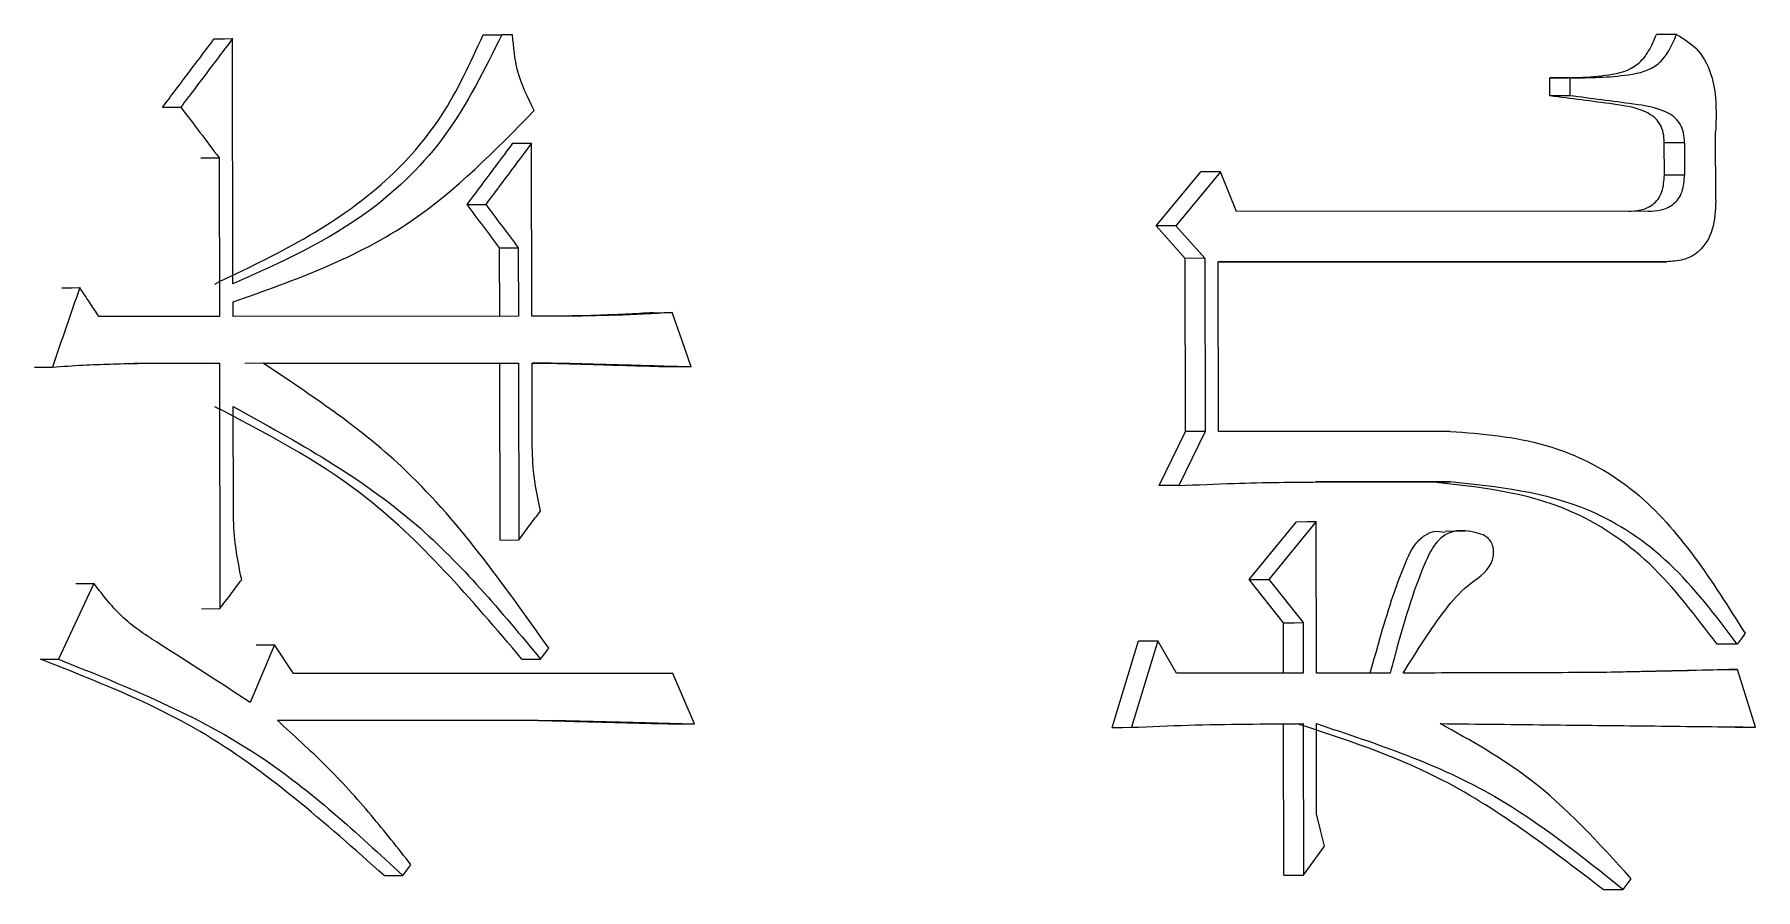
# Model space of a CAD drawing. Header units: millimetres. Extents: x 2301 to 4250, y 838 to 2217.
# Drawn here: x 3079.33 to 3084.49, y 1051.77 to 1054.33 of the extents above; entities that cross this region are included whole.
import ezdxf

# ---------------------------------------------------------------- set-up
doc = ezdxf.new("R2010")
doc.units = ezdxf.units.MM

msp = doc.modelspace()

# ---------------------------------------------------------------- linework, layer by layer
at = {"color": 7, "linetype": 'Continuous', "lineweight": 25}
for p, q in [((3079.9214, 1053.5831), (3079.9202, 1054.3187)), ((3080.6715, 1054.3296), (3080.7274, 1054.3299)), ((3080.7598, 1054.3299), (3080.7274, 1054.3299)), ((3084.2505, 1054.3312), (3084.19, 1054.331)), ((3083.9304, 1054.2013), (3083.8703, 1054.2011)), ((3083.8704, 1054.147), (3083.8703, 1054.2011)), ((3083.9304, 1054.2013), (3083.9305, 1054.1472)), ((3083.9305, 1054.1472), (3083.8704, 1054.147)), ((3084.3682, 1053.8337), (3084.3679, 1054.0392)), ((3079.8798, 1053.9617), (3079.8806, 1053.4857)), ((3080.818, 1053.4862), (3080.8171, 1054.0054)), ((3084.2744, 1054.0067), (3084.2139, 1054.0065)), ((3084.2141, 1053.9091), (3084.2139, 1054.0065)), ((3084.2744, 1054.0067), (3084.2746, 1053.9094)), ((3082.69, 1053.7571), (3082.8244, 1053.9195)), ((3082.8831, 1053.9197), (3082.7485, 1053.7574)), ((3082.9308, 1053.8007), (3082.8831, 1053.9197)), ((3084.2746, 1053.9094), (3084.2141, 1053.9091)), ((3082.7485, 1053.7574), (3082.69, 1053.7571)), ((3082.7773, 1053.6598), (3082.69, 1053.7571)), ((3082.7485, 1053.7574), (3082.836, 1053.6601)), ((3084.1656, 1053.8012), (3082.9308, 1053.8007)), ((3080.7215, 1053.4859), (3080.7211, 1053.6914)), ((3080.7771, 1053.6917), (3080.7774, 1053.4861)), ((3082.836, 1053.6601), (3082.7773, 1053.6598)), ((3082.7782, 1053.1406), (3082.7773, 1053.6598)), ((3082.836, 1053.6601), (3082.8368, 1053.1408)), ((3082.8756, 1053.6493), (3084.2205, 1053.6497)), ((3084.16, 1053.6495), (3082.8756, 1053.649)), ((3082.8765, 1053.1409), (3082.8756, 1053.6493)), ((3084.2205, 1053.6497), (3084.16, 1053.6495)), ((3079.9216, 1053.4857), (3079.9215, 1053.529)), ((3079.8806, 1053.4857), (3079.5196, 1053.4855)), ((3080.7774, 1053.4861), (3079.9216, 1053.4857)), ((3080.9072, 1053.4862), (3080.818, 1053.4862)), ((3079.8261, 1053.3448), (3079.6253, 1053.3447)), ((3079.8809, 1053.3451), (3079.6349, 1053.345)), ((3079.8261, 1053.3448), (3079.8809, 1053.3451)), ((3079.8809, 1053.3451), (3079.8821, 1052.6095)), ((3080.7217, 1053.3453), (3079.9569, 1053.3449)), ((3080.0118, 1053.3451), (3080.7777, 1053.3455)), ((3080.7217, 1053.3453), (3080.7777, 1053.3455)), ((3080.7226, 1052.8152), (3080.7217, 1053.3453)), ((3080.7777, 1053.3455), (3080.7786, 1052.8155)), ((3080.8182, 1053.3455), (3080.9317, 1053.3456)), ((3080.8186, 1053.1184), (3080.8182, 1053.3455)), ((3080.8756, 1053.3453), (3080.8182, 1053.3453)), ((3080.8756, 1053.3453), (3080.9317, 1053.3456)), ((3081.2956, 1053.3349), (3081.239, 1053.3347)), ((3079.9226, 1052.9124), (3079.922, 1053.2152)), ((3082.6992, 1052.9783), (3082.7782, 1053.1406)), ((3082.8368, 1053.1408), (3082.7578, 1052.9786)), ((3083.5713, 1053.1411), (3082.8765, 1053.1409)), ((3082.7578, 1052.9786), (3082.6992, 1052.9783)), ((3083.5119, 1052.9894), (3083.1692, 1052.9893)), ((3083.1933, 1052.9895), (3083.5715, 1052.9897)), ((3083.5715, 1052.9897), (3083.5119, 1052.9894)), ((3082.9688, 1052.6972), (3083.1107, 1052.8703)), ((3083.1698, 1052.8705), (3083.0277, 1052.6974)), ((3083.1705, 1052.4162), (3083.1698, 1052.8705)), ((3083.6166, 1052.8414), (3083.5563, 1052.8412)), ((3080.7226, 1052.8152), (3080.7786, 1052.8155)), ((3079.5045, 1052.685), (3079.398, 1052.4579)), ((3079.4503, 1052.6847), (3079.5045, 1052.685)), ((3083.0717, 1052.5674), (3082.9688, 1052.6972)), ((3083.0277, 1052.6974), (3083.1308, 1052.5676)), ((3079.8274, 1052.6093), (3079.8821, 1052.6095)), ((3083.072, 1052.4159), (3083.0717, 1052.5674)), ((3083.1308, 1052.5676), (3083.131, 1052.4162)), ((3082.5576, 1052.2535), (3082.6366, 1052.5131)), ((3082.695, 1052.5134), (3082.616, 1052.2537)), ((3082.7508, 1052.4161), (3082.695, 1052.5134)), ((3080.046, 1052.5014), (3079.9727, 1052.3283)), ((3080.1034, 1052.4149), (3080.046, 1052.5014)), ((3079.3439, 1052.4576), (3079.398, 1052.4579)), ((3081.2406, 1052.4154), (3080.1034, 1052.4149)), ((3080.788, 1052.4582), (3080.844, 1052.4584)), ((3081.3055, 1052.264), (3081.2406, 1052.4154)), ((3083.131, 1052.4162), (3082.7508, 1052.4161)), ((3083.3914, 1052.4163), (3083.1705, 1052.4162)), ((3083.964, 1052.4182), (3084.3722, 1052.4272)), ((3084.4876, 1052.2544), (3084.4329, 1052.4274)), ((3080.0546, 1052.2743), (3080.893, 1052.2747)), ((3080.8369, 1052.2744), (3080.0548, 1052.274)), ((3080.8369, 1052.2744), (3080.893, 1052.2747)), ((3081.2488, 1052.2638), (3081.3055, 1052.264)), ((3083.073, 1051.8102), (3083.0723, 1052.2645)), ((3083.1313, 1052.2648), (3083.132, 1051.8104)), ((3083.1712, 1051.9943), (3083.1708, 1052.2647)), ((3084.4268, 1052.2541), (3084.4876, 1052.2544)), ((3083.132, 1051.8104), (3083.1951, 1051.897)), ((3080.4307, 1051.8093), (3080.4551, 1051.8418)), ((3080.3752, 1051.809), (3080.4307, 1051.8093)), ((3083.073, 1051.8102), (3083.132, 1051.8104)), ((3084.0909, 1051.7675), (3084.1143, 1051.7999)), ((3084.0307, 1051.7672), (3084.0909, 1051.7675))]:
    msp.add_line(p, q, dxfattribs=at)
at = {"color": 7, "linetype": 'Continuous', "lineweight": 25, "flags": 128}
for points in [[(3079.8653, 1054.3184), (3079.896, 1054.3185), (3079.9202, 1054.3187)], [(3079.7102, 1054.1128), (3079.7408, 1054.1129), (3079.7648, 1054.1131)], [(3079.8251, 1053.9614), (3079.8557, 1053.9616), (3079.8798, 1053.9617)], [(3080.7611, 1054.0051), (3080.7925, 1054.0053), (3080.8171, 1054.0054)], [(3082.8831, 1053.9197), (3082.8502, 1053.9196), (3082.8244, 1053.9195)], [(3080.6236, 1053.8212), (3080.6549, 1053.8213), (3080.6794, 1053.8214)], [(3080.7211, 1053.6914), (3080.7525, 1053.6916), (3080.7771, 1053.6917)], [(3079.4077, 1053.5718), (3079.438, 1053.5719), (3079.4619, 1053.572)], [(3081.1822, 1053.4969), (3081.2139, 1053.4971), (3081.2388, 1053.4972)], [(3081.2956, 1053.3349), (3081.2672, 1053.416), (3081.2388, 1053.4972)], [(3079.326, 1053.3338), (3079.3562, 1053.3339), (3079.38, 1053.334)], [(3082.8368, 1053.1408), (3082.804, 1053.1407), (3082.7782, 1053.1406)], [(3083.1107, 1052.8703), (3083.1438, 1052.8704), (3083.1698, 1052.8705)], [(3082.9688, 1052.6972), (3083.0018, 1052.6973), (3083.0277, 1052.6974)], [(3083.0717, 1052.5674), (3083.1048, 1052.5675), (3083.1308, 1052.5676)], [(3082.6366, 1052.5131), (3082.6693, 1052.5133), (3082.695, 1052.5134)], [(3084.456, 1052.5356), (3084.4502, 1052.5275), (3084.4444, 1052.5194), (3084.4386, 1052.5113), (3084.4327, 1052.5032)], [(3079.991, 1052.5012), (3080.0218, 1052.5013), (3080.046, 1052.5014)], [(3080.8441, 1052.4585), (3080.8562, 1052.4748), (3080.8683, 1052.4909)], [(3084.4327, 1052.5032), (3084.4062, 1052.503), (3084.3891, 1052.503), (3084.372, 1052.5029)], [(3084.3722, 1052.4272), (3084.4062, 1052.4273), (3084.4329, 1052.4274)], [(3082.5576, 1052.2535), (3082.5903, 1052.2536), (3082.616, 1052.2537)], [(3083.1951, 1051.897), (3083.1832, 1051.9457), (3083.1712, 1051.9943)]]:
    msp.add_lwpolyline(points, dxfattribs=at)
at = {"color": 7, "linetype": 'Continuous', "lineweight": 25}
for points, knots in [([(3079.7102, 1054.1128), (3079.7361, 1054.1471), (3079.7878, 1054.2156), (3079.8395, 1054.2841), (3079.8653, 1054.3184)], [0, 0, 0, 0, 0.5, 1, 1, 1, 1]), ([(3079.9202, 1054.3187), (3079.8943, 1054.2844), (3079.8426, 1054.2159), (3079.7907, 1054.1473), (3079.7648, 1054.1131)], [0, 0, 0, 0, 0.5, 1, 1, 1, 1]), ([(3079.8666, 1053.5829), (3080.0468, 1053.669), (3080.3001, 1053.7901), (3080.5575, 1054.0808), (3080.6332, 1054.2462), (3080.6715, 1054.3296)], [0, 0, 0, 0, 0.550002, 0.773014, 1, 1, 1, 1]), ([(3080.7274, 1054.3299), (3080.6759, 1054.2262), (3080.5741, 1054.0208), (3080.2982, 1053.7516), (3080.0635, 1053.6467), (3079.9214, 1053.5831)], [0, 0, 0, 0, 0.286997, 0.568308, 1, 1, 1, 1]), ([(3080.8251, 1054.1027), (3080.8054, 1054.1417), (3080.77, 1054.212), (3080.7629, 1054.2935), (3080.7598, 1054.3299)], [0, 0, 0, 0, 0.5543443, 1, 1, 1, 1]), ([(3083.8703, 1054.2011), (3083.9287, 1054.2012), (3084.0174, 1054.2015), (3084.1247, 1054.2253), (3084.1691, 1054.2804), (3084.183, 1054.314), (3084.19, 1054.331)], [0, 0, 0, 0, 0.492277, 0.748028, 0.872473, 1, 1, 1, 1]), ([(3083.9304, 1054.2013), (3083.9888, 1054.2015), (3084.0777, 1054.2017), (3084.1851, 1054.2256), (3084.2296, 1054.2807), (3084.2434, 1054.3142), (3084.2505, 1054.3312)], [0, 0, 0, 0, 0.4923877, 0.7481706, 0.8725672, 1, 1, 1, 1]), ([(3084.2505, 1054.3312), (3084.2736, 1054.3173), (3084.3205, 1054.2892), (3084.3724, 1054.182), (3084.3696, 1054.0941), (3084.3679, 1054.0392)], [0, 0, 0, 0, 0.268924, 0.544059, 1, 1, 1, 1]), ([(3079.7648, 1054.1131), (3079.784, 1054.0878), (3079.8224, 1054.0374), (3079.8607, 1053.9869), (3079.8798, 1053.9617)], [0, 0, 0, 0, 0.500001, 1, 1, 1, 1]), ([(3084.2139, 1054.0065), (3084.2134, 1054.0163), (3084.2123, 1054.0359), (3084.2016, 1054.064), (3084.1827, 1054.0851), (3084.1367, 1054.1116), (3084.0303, 1054.1266), (3083.9339, 1054.1389), (3083.8704, 1054.147)], [0, 0, 0, 0, 0.0603351, 0.119888, 0.1857879, 0.2512461, 0.5074614, 1, 1, 1, 1]), ([(3084.2744, 1054.0067), (3084.2739, 1054.0166), (3084.2728, 1054.0362), (3084.2621, 1054.0642), (3084.2432, 1054.0854), (3084.1971, 1054.1119), (3084.0906, 1054.1268), (3083.994, 1054.1391), (3083.9305, 1054.1472)], [0, 0, 0, 0, 0.060271, 0.119774, 0.185648, 0.251104, 0.507362, 1, 1, 1, 1]), ([(3079.9215, 1053.529), (3080.1074, 1053.5949), (3080.4427, 1053.7138), (3080.7072, 1053.9829), (3080.8251, 1054.1027)], [0, 0, 0, 0, 0.554476, 1, 1, 1, 1]), ([(3080.6236, 1053.8212), (3080.6465, 1053.8518), (3080.6924, 1053.9132), (3080.7382, 1053.9745), (3080.7611, 1054.0051)], [0, 0, 0, 0, 0.5, 1, 1, 1, 1]), ([(3080.8171, 1054.0054), (3080.7942, 1053.9747), (3080.7483, 1053.9134), (3080.7024, 1053.8521), (3080.6794, 1053.8214)], [0, 0, 0, 0, 0.5, 1, 1, 1, 1]), ([(3084.1052, 1053.8009), (3084.1179, 1053.8015), (3084.1434, 1053.8026), (3084.1748, 1053.816), (3084.1962, 1053.8367), (3084.2113, 1053.8662), (3084.213, 1053.8922), (3084.2141, 1053.9091)], [0, 0, 0, 0, 0.240661, 0.483158, 0.613663, 0.747582, 1, 1, 1, 1]), ([(3084.1656, 1053.8012), (3084.1783, 1053.8017), (3084.2038, 1053.8028), (3084.2352, 1053.8162), (3084.2567, 1053.8369), (3084.2718, 1053.8665), (3084.2735, 1053.8924), (3084.2746, 1053.9094)], [0, 0, 0, 0, 0.24079, 0.483382, 0.613891, 0.747761, 1, 1, 1, 1]), ([(3080.7211, 1053.6914), (3080.7049, 1053.713), (3080.6724, 1053.7563), (3080.6399, 1053.7996), (3080.6236, 1053.8212)], [0, 0, 0, 0, 0.500001, 1, 1, 1, 1]), ([(3080.6794, 1053.8214), (3080.6957, 1053.7998), (3080.7283, 1053.7565), (3080.7608, 1053.7133), (3080.7771, 1053.6917)], [0, 0, 0, 0, 0.5000011, 1, 1, 1, 1]), ([(3084.3682, 1053.8337), (3084.367, 1053.804), (3084.3645, 1053.746), (3084.3243, 1053.6787), (3084.2708, 1053.6527), (3084.2372, 1053.6507), (3084.2205, 1053.6497)], [0, 0, 0, 0, 0.294497, 0.5757322, 0.789017, 1, 1, 1, 1]), ([(3079.4619, 1053.572), (3079.4483, 1053.5324), (3079.421, 1053.453), (3079.3937, 1053.3737), (3079.38, 1053.334)], [0, 0, 0, 0, 0.5, 1, 1, 1, 1]), ([(3079.5196, 1053.4855), (3079.51, 1053.4999), (3079.4908, 1053.5288), (3079.4715, 1053.5576), (3079.4619, 1053.572)], [0, 0, 0, 0, 0.500003, 1, 1, 1, 1]), ([(3081.1822, 1053.4969), (3081.1543, 1053.4953), (3081.0983, 1053.4921), (3080.9921, 1053.4877), (3080.9138, 1053.4868), (3080.8636, 1053.4862)], [0, 0, 0, 0, 0.263979, 0.527965, 1, 1, 1, 1]), ([(3081.2388, 1053.4972), (3081.2105, 1053.4956), (3081.154, 1053.4923), (3081.0435, 1053.4878), (3080.9612, 1053.4868), (3080.9072, 1053.4862)], [0, 0, 0, 0, 0.256211, 0.512429, 1, 1, 1, 1]), ([(3079.38, 1053.334), (3079.4105, 1053.3361), (3079.4682, 1053.34), (3079.5532, 1053.3433), (3079.6076, 1053.3444), (3079.6349, 1053.345)], [0, 0, 0, 0, 0.358806, 0.679364, 1, 1, 1, 1]), ([(3080.8683, 1052.4909), (3080.7302, 1052.6859), (3080.4859, 1053.0309), (3080.1555, 1053.2499), (3080.0118, 1053.3451)], [0, 0, 0, 0, 0.565165, 1, 1, 1, 1]), ([(3080.8756, 1053.3453), (3080.9235, 1053.3439), (3081.0082, 1053.3415), (3081.1293, 1053.3379), (3081.2024, 1053.3358), (3081.239, 1053.3347)], [0, 0, 0, 0, 0.395454, 0.697726, 1, 1, 1, 1]), ([(3080.9317, 1053.3456), (3080.9797, 1053.3442), (3081.0644, 1053.3417), (3081.1857, 1053.3381), (3081.259, 1053.336), (3081.2956, 1053.3349)], [0, 0, 0, 0, 0.39494, 0.697469, 1, 1, 1, 1]), ([(3080.7879, 1052.4582), (3080.6355, 1052.638), (3080.3657, 1052.956), (3080.0183, 1053.1365), (3079.8672, 1053.2149)], [0, 0, 0, 0, 0.565266, 1, 1, 1, 1]), ([(3079.922, 1053.2152), (3080.1133, 1053.1103), (3080.4585, 1052.9211), (3080.7251, 1052.6011), (3080.844, 1052.4584)], [0, 0, 0, 0, 0.554256, 1, 1, 1, 1]), ([(3083.5713, 1053.1411), (3083.6678, 1053.1337), (3083.8618, 1053.1188), (3084.1965, 1052.9472), (3084.3569, 1052.6928), (3084.456, 1052.5356)], [0, 0, 0, 0, 0.274101, 0.551296, 1, 1, 1, 1]), ([(3080.8433, 1052.902), (3080.8352, 1052.9418), (3080.8206, 1053.0129), (3080.8192, 1053.0861), (3080.8186, 1053.1184)], [0, 0, 0, 0, 0.558835, 1, 1, 1, 1]), ([(3082.7578, 1052.9786), (3082.8129, 1052.9809), (3082.9132, 1052.9853), (3083.0583, 1052.9885), (3083.1483, 1052.9892), (3083.1933, 1052.9895)], [0, 0, 0, 0, 0.3791836, 0.6895692, 1, 1, 1, 1]), ([(3084.372, 1052.5029), (3084.3078, 1052.588), (3084.181, 1052.7562), (3083.8873, 1052.9504), (3083.6536, 1052.9747), (3083.5119, 1052.9894)], [0, 0, 0, 0, 0.2874425, 0.5678563, 1, 1, 1, 1]), ([(3084.4327, 1052.5032), (3084.3684, 1052.5883), (3084.2414, 1052.7565), (3083.9473, 1052.9506), (3083.7134, 1052.9749), (3083.5715, 1052.9896)], [0, 0, 0, 0, 0.287344, 0.567754, 1, 1, 1, 1]), ([(3079.9475, 1052.6961), (3079.9393, 1052.7358), (3079.9246, 1052.807), (3079.9232, 1052.8801), (3079.9226, 1052.9124)], [0, 0, 0, 0, 0.5588348, 1, 1, 1, 1]), ([(3080.7786, 1052.8155), (3080.7894, 1052.8299), (3080.811, 1052.8588), (3080.8325, 1052.8876), (3080.8433, 1052.902)], [0, 0, 0, 0, 0.500001, 1, 1, 1, 1]), ([(3083.3321, 1052.4161), (3083.3536, 1052.4945), (3083.3828, 1052.6009), (3083.4298, 1052.7292), (3083.4574, 1052.7958), (3083.4935, 1052.83), (3083.5243, 1052.8441), (3083.5452, 1052.8408), (3083.5565, 1052.839)], [0, 0, 0, 0, 0.455264, 0.617256, 0.780592, 0.85776, 0.923226, 1, 1, 1, 1]), ([(3083.4308, 1052.4163), (3083.4717, 1052.482), (3083.5309, 1052.5769), (3083.6213, 1052.6838), (3083.6859, 1052.718), (3083.7019, 1052.7646), (3083.7026, 1052.7843), (3083.6983, 1052.8033), (3083.6891, 1052.8185), (3083.6728, 1052.831), (3083.6375, 1052.8405), (3083.5957, 1052.8476), (3083.552, 1052.8304), (3083.5196, 1052.798), (3083.4651, 1052.6793), (3083.4271, 1052.5476), (3083.3967, 1052.4359), (3083.3914, 1052.4163)], [0, 0, 0, 0, 0.209543, 0.302706, 0.395798, 0.412004, 0.428186, 0.444961, 0.461038, 0.475088, 0.504153, 0.574083, 0.604651, 0.646233, 0.701501, 0.94765, 1, 1, 1, 1]), ([(3079.9727, 1052.3283), (3079.8819, 1052.3875), (3079.7553, 1052.4699), (3079.5891, 1052.5752), (3079.5328, 1052.6482), (3079.5045, 1052.685)], [0, 0, 0, 0, 0.557651, 0.777477, 1, 1, 1, 1]), ([(3079.8821, 1052.6095), (3079.893, 1052.6239), (3079.9148, 1052.6528), (3079.9366, 1052.6817), (3079.9475, 1052.6961)], [0, 0, 0, 0, 0.500001, 1, 1, 1, 1]), ([(3080.3752, 1051.809), (3080.1975, 1051.9672), (3079.8824, 1052.2478), (3079.5074, 1052.3939), (3079.3438, 1052.4576)], [0, 0, 0, 0, 0.563735, 1, 1, 1, 1]), ([(3079.398, 1052.4579), (3079.6065, 1052.3745), (3079.9819, 1052.2244), (3080.2926, 1051.937), (3080.4307, 1051.8093)], [0, 0, 0, 0, 0.555605, 1, 1, 1, 1]), ([(3084.4329, 1052.4274), (3084.3024, 1052.4238), (3084.071, 1052.4174), (3083.7367, 1052.4172), (3083.5328, 1052.4166), (3083.4308, 1052.4163)], [0, 0, 0, 0, 0.392543, 0.696266, 1, 1, 1, 1]), ([(3083.7012, 1052.417), (3083.7012, 1052.417), (3083.7014, 1052.417), (3083.6871, 1052.4169), (3083.6561, 1052.4168), (3083.6261, 1052.4167)], [0, 0, 0, 0, 0.005804, 0.036079, 1, 1, 1, 1]), ([(3080.4551, 1051.8418), (3080.4159, 1051.8917), (3080.3349, 1051.9951), (3080.2018, 1052.1409), (3080.1037, 1052.2297), (3080.0546, 1052.2743)], [0, 0, 0, 0, 0.317968, 0.658007, 1, 1, 1, 1]), ([(3080.8369, 1052.2744), (3080.9092, 1052.2726), (3081.0141, 1052.2699), (3081.1513, 1052.2663), (3081.2163, 1052.2646), (3081.2488, 1052.2638)], [0, 0, 0, 0, 0.52539, 0.762695, 1, 1, 1, 1]), ([(3080.893, 1052.2747), (3080.9653, 1052.2728), (3081.0703, 1052.2701), (3081.2076, 1052.2665), (3081.2729, 1052.2649), (3081.3055, 1052.264)], [0, 0, 0, 0, 0.524708, 0.762354, 1, 1, 1, 1]), ([(3082.616, 1052.2537), (3082.6729, 1052.2561), (3082.7874, 1052.2608), (3082.9592, 1052.2638), (3083.0739, 1052.2644), (3083.1313, 1052.2648)], [0, 0, 0, 0, 0.3308169, 0.6653894, 1, 1, 1, 1]), ([(3084.0307, 1051.7672), (3083.8693, 1051.891), (3083.5824, 1052.1111), (3083.255, 1052.2178), (3083.1117, 1052.2645)], [0, 0, 0, 0, 0.562559, 1, 1, 1, 1]), ([(3083.1708, 1052.2647), (3083.3536, 1052.2041), (3083.6819, 1052.0952), (3083.9653, 1051.8681), (3084.0909, 1051.7675)], [0, 0, 0, 0, 0.556811, 1, 1, 1, 1]), ([(3083.5413, 1052.2649), (3083.6551, 1052.2636), (3083.8705, 1052.2611), (3084.1859, 1052.2577), (3084.387, 1052.2555), (3084.4876, 1052.2544)], [0, 0, 0, 0, 0.359303, 0.679648, 1, 1, 1, 1]), ([(3084.1143, 1051.7999), (3084.0169, 1051.9073), (3083.8442, 1052.0976), (3083.6332, 1052.2141), (3083.5413, 1052.2648)], [0, 0, 0, 0, 0.564151, 1, 1, 1, 1])]:
    msp.add_open_spline(points, degree=3, knots=knots, dxfattribs=at)

doc.saveas('drawing.dxf')
